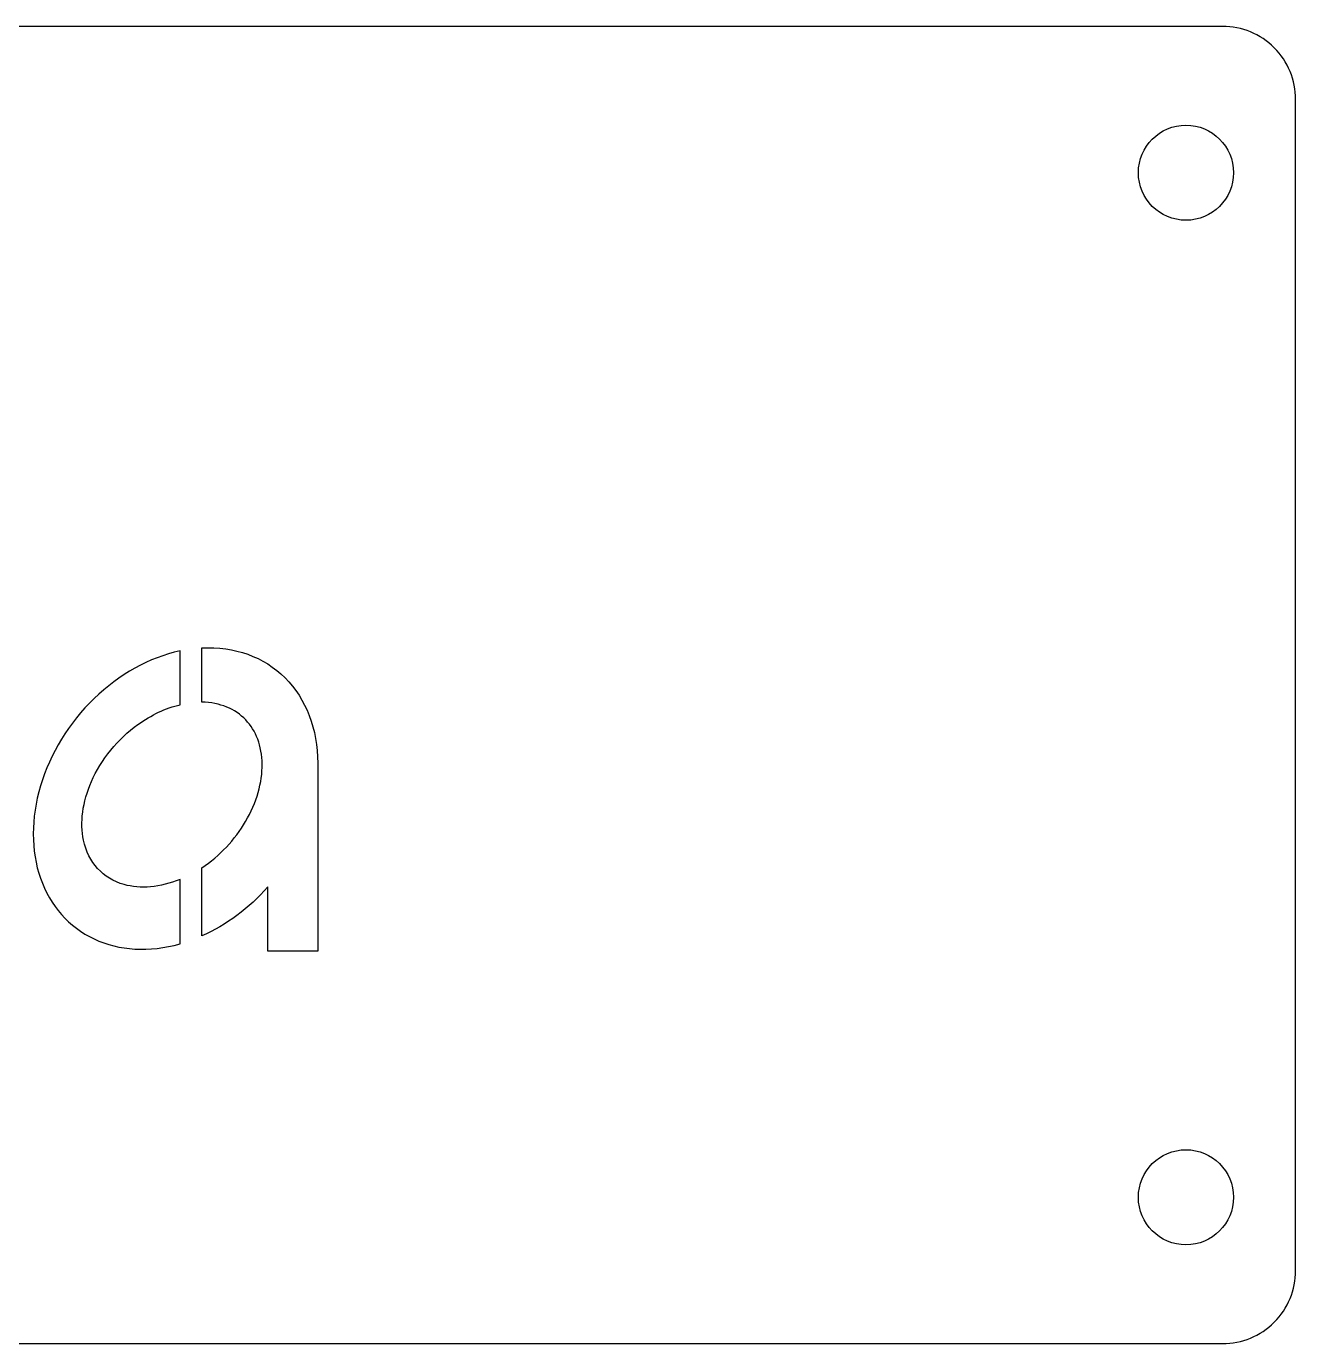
# Model space of a CAD drawing. Extents: x -131 to 144, y -50 to 40.
# Drawn here: x 56.8 to 143.6, y -49.7 to 40.3 of the extents above; entities that cross this region are included whole.
import ezdxf

# ---------------------------------------------------------------- set-up
doc = ezdxf.new("R2010")
doc.units = 0

msp = doc.modelspace()

# ---------------------------------------------------------------- linework, layer by layer
at = {"layer": '1'}
msp.add_lwpolyline([(143.555, 35.256, 0.414214), (138.555, 40.256), (-126.445, 40.256, 0.414214), (-131.445, 35.256), (-131.445, -44.744, 0.414214), (-126.445, -49.744), (138.555, -49.744, 0.414214), (143.555, -44.744)], format="xyb", close=True, dxfattribs=at)
for centre in [(136.055, 30.256), (136.055, -39.744)]:
    msp.add_circle(centre, 3.25, dxfattribs=at)
for points in [[(67.3, -2.414), (67.3, -3.64), (67.3, -4.866), (67.3, -6.092), (67.3, -6.092), (66.333, -6.321), (65.332, -6.787), (64.421, -7.445), (64.421, -7.445), (63.049, -8.426), (61.895, -9.846), (61.244, -11.345), (61.244, -11.345), (60.633, -12.731), (60.456, -14.165), (60.705, -15.335), (60.705, -15.335), (61.031, -16.888), (62.032, -17.971), (63.481, -18.379), (63.481, -18.379), (64.575, -18.69), (65.943, -18.585), (67.3, -18.027), (67.3, -18.027), (67.3, -19.495), (67.3, -20.962), (67.3, -22.43), (67.3, -22.43), (65.206, -23.018), (63.146, -22.9), (61.428, -22.092), (61.428, -22.092), (59.71, -21.284), (58.425, -19.829), (57.765, -17.946), (57.765, -17.946), (57.105, -16.062), (57.105, -13.848), (57.765, -11.637), (57.765, -11.637), (58.425, -9.425), (59.71, -7.331), (61.428, -5.67), (61.428, -5.67), (63.146, -4.008), (65.206, -2.866), (67.3, -2.414)], [(76.714, -10.082), (76.714, -7.75), (75.923, -5.687), (74.479, -4.25), (74.479, -4.25), (73.034, -2.813), (71.025, -2.092), (68.8, -2.211), (68.8, -2.211), (68.8, -3.447), (68.8, -4.683), (68.8, -5.919), (68.8, -5.919), (70.037, -5.937), (71.076, -6.378), (71.792, -7.132), (71.792, -7.132), (72.488, -7.861), (72.9, -8.911), (72.916, -10.149), (72.916, -10.149), (72.936, -11.382), (72.544, -12.785), (71.787, -14.068), (71.787, -14.068), (71.06, -15.313), (69.997, -16.437), (68.8, -17.228), (68.8, -17.228), (68.8, -18.781), (68.8, -20.334), (68.8, -21.887), (68.8, -21.887), (70.465, -21.149), (72.019, -19.995), (73.308, -18.542), (73.308, -18.542), (73.308, -20.004), (73.308, -21.466), (73.308, -22.928), (73.308, -22.928), (74.443, -22.928), (75.579, -22.928), (76.714, -22.928), (76.714, -22.928), (76.714, -18.646), (76.714, -14.364), (76.714, -10.082)]]:
    msp.add_open_spline(points, degree=3, knots=[0, 0, 0, 0, 0.083333, 0.083333, 0.083333, 0.083333, 0.166667, 0.166667, 0.166667, 0.166667, 0.25, 0.25, 0.25, 0.25, 0.333333, 0.333333, 0.333333, 0.333333, 0.416667, 0.416667, 0.416667, 0.416667, 0.5, 0.5, 0.5, 0.5, 0.583333, 0.583333, 0.583333, 0.583333, 0.666667, 0.666667, 0.666667, 0.666667, 0.75, 0.75, 0.75, 0.75, 0.833333, 0.833333, 0.833333, 0.833333, 0.916667, 0.916667, 0.916667, 0.916667, 1, 1, 1, 1], dxfattribs=at)

doc.saveas('drawing.dxf')
